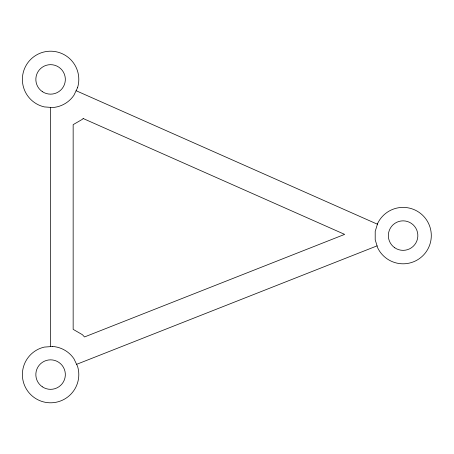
<?xml version="1.0" encoding="UTF-8"?>
<svg xmlns="http://www.w3.org/2000/svg" width="454" height="454" viewBox="0 0 454 454"><rect width="100%" height="100%" fill="white"/><g stroke="black" fill="none" stroke-linecap="round" stroke-linejoin="round"><path stroke-width="0.68" d="M76.612 364.335L377.07 245.858M76.107 90.715L377.416 224.219M50.593 107.377L50.593 346.623M377.677 223.357L375.203 231.392L375.203 239.803L377.677 247.839A28.205 28.205 0 0 0 420.682 257.651A28.205 28.205 0 0 0 420.682 213.545A28.205 28.205 0 0 0 377.677 223.357M77.549 87.724L73.9 95.3A28.205 28.205 0 0 1 52.698 107.536L44.316 106.906A28.205 28.205 0 0 1 23.256 72.447A28.205 28.205 0 0 1 58.231 52.255A28.205 28.205 0 0 1 77.549 87.724M83.144 118.511L82.407 119.306L73.156 124.646L73.156 329.354L82.407 334.694L84.506 336.959L344.654 234.383L83.144 118.511M52.698 346.464L44.316 347.094A28.205 28.205 0 0 0 23.256 381.553A28.205 28.205 0 0 0 58.231 401.745A28.205 28.205 0 0 0 77.549 366.276L73.9 358.7A28.205 28.205 0 0 0 52.698 346.464M42.284 91.595A14.755 14.755 0 0 0 65.302 80.511A14.755 14.755 0 0 0 44.191 66.119A14.755 14.755 0 0 0 42.284 91.595M42.284 386.78A14.755 14.755 0 0 0 65.302 375.696A14.755 14.755 0 0 0 44.191 361.299A14.755 14.755 0 0 0 42.284 386.78M394.781 247.788A14.755 14.755 0 0 0 417.805 236.699A14.755 14.755 0 0 0 396.694 222.307A14.755 14.755 0 0 0 394.781 247.788"/></g></svg>
